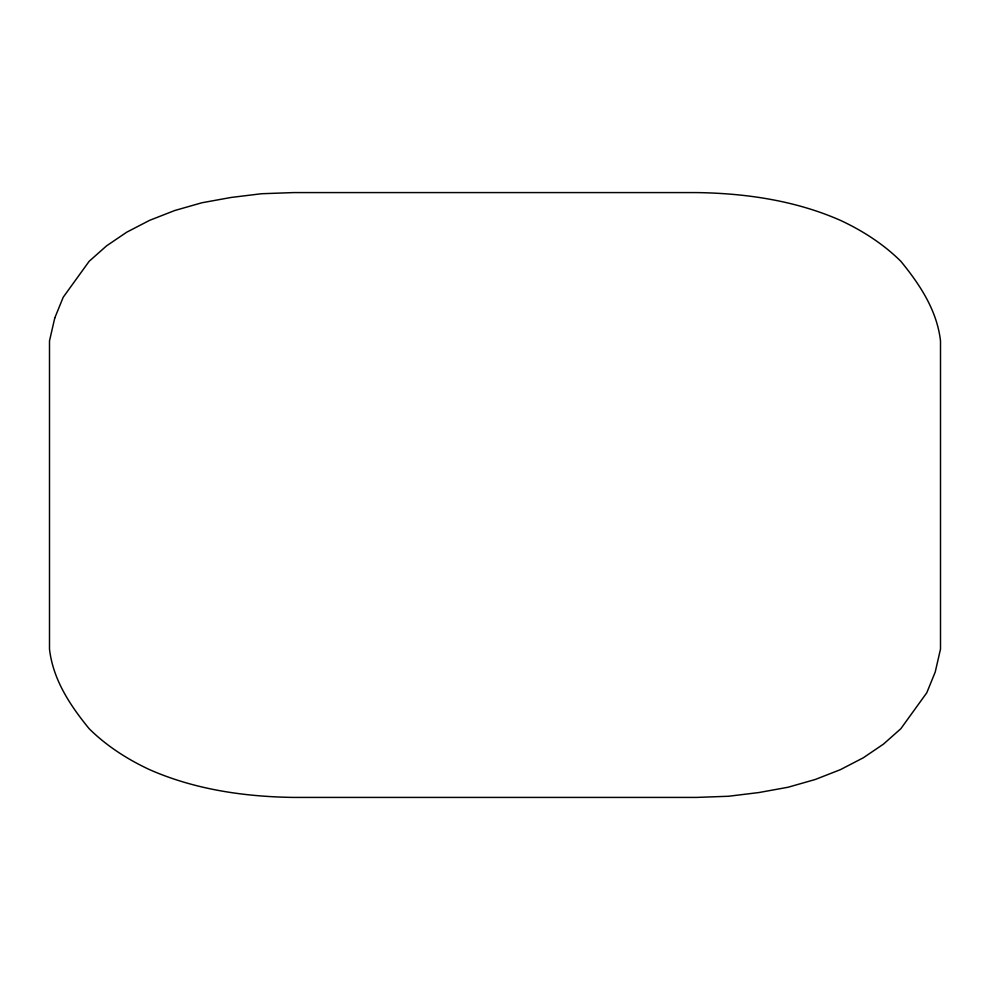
<?xml version="1.0" encoding="UTF-8"?>
<svg xmlns="http://www.w3.org/2000/svg" width="990" height="990" viewBox="0 0 990 990"><rect width="100%" height="100%" fill="white"/><g stroke="black" fill="none" stroke-linecap="round" stroke-linejoin="round"><path stroke-width="1.49" d="M54.772 317.963L49.5 340.882L49.5 649.118C53.052 679.759 70.117 705.387 89.162 728.714C106.598 745.965 127.376 759.293 149.54 769.626C194.733 789.537 244.468 796.74 293.535 797.42L696.465 797.42L728.566 796.257L758.971 792.532L788.04 787.248L815.29 779.476L840.461 769.626L863.268 757.808L883.451 744.134L900.838 728.714L926.776 692.777L935.228 672.037L940.5 649.118L940.5 340.882C936.948 310.241 919.883 284.613 900.838 261.286C883.402 244.035 862.624 230.707 840.461 220.374C795.267 200.463 745.532 193.26 696.465 192.58L293.535 192.58L261.434 193.743L231.029 197.468L201.96 202.752L174.71 210.524L149.54 220.374L126.732 232.192L106.549 245.867L89.162 261.286L63.224 297.223L54.772 317.963"/></g></svg>
